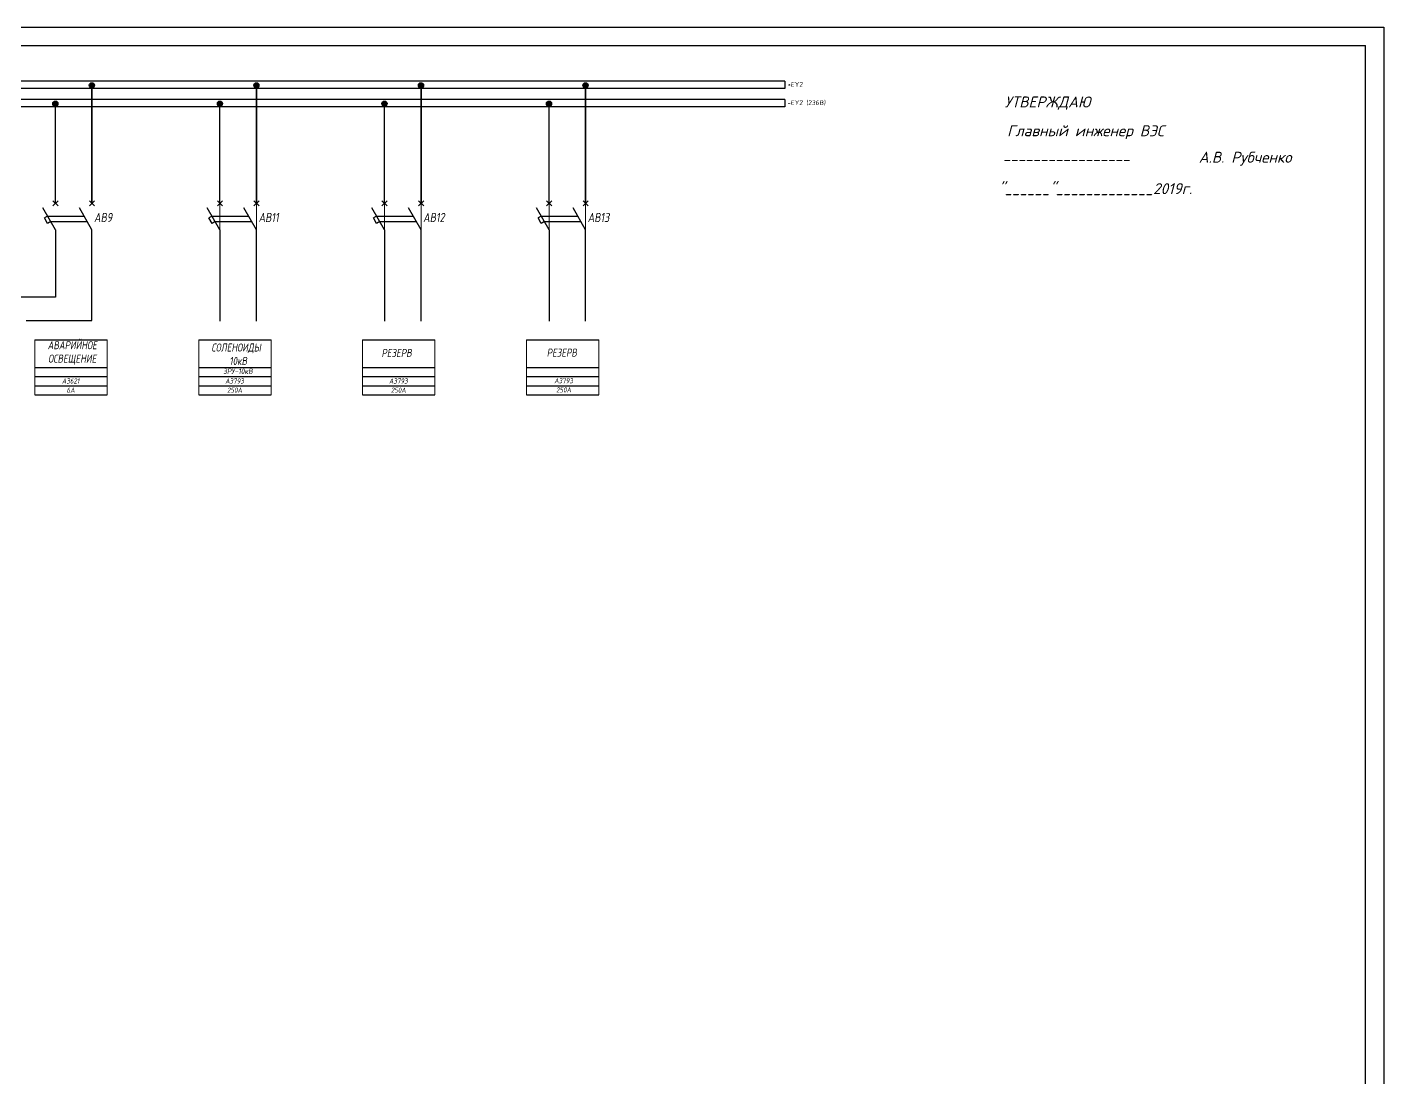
# Model space of a CAD drawing. Header units: millimetres. Extents: x 9 to 2240, y -207 to 4598.
# Drawn here: x 1869.1 to 2240.1, y 4311.1 to 4598.3 of the extents above; entities that cross this region are included whole.
import ezdxf

# ---------------------------------------------------------------- set-up
doc = ezdxf.new("R2010")
doc.units = ezdxf.units.MM
doc.layers.add('Разрывы', color=10, linetype='Continuous')
doc.styles.add('GOST', font='', dxfattribs={"oblique": 10, "height": 2.5})
doc.styles.get("Standard").update_dxf_attribs({"font": '', "oblique": 10, "height": 2.5})
doc.styles.add('Гост', font='', dxfattribs={"oblique": 10, "height": 1.4})
doc.styles.add('Чертёжный', font='isocpeui.ttf', dxfattribs={"height": 3})
doc.styles.add('Шины', font='', dxfattribs={"oblique": 5, "height": 1.2})
doc.styles.get('GOST').set_extended_font_data('GOST type A')
doc.styles.get('Standard').set_extended_font_data('GOST type A')
doc.styles.get('Гост').set_extended_font_data('GOST type A')
doc.styles.get('Шины').set_extended_font_data('GOST type B')

msp = doc.modelspace()

# ---------------------------------------------------------------- hatches: boundary and pattern name
for points in [[(1887.53, 4582.43, 1), (1886.13, 4582.43, 1)], [(1932.53, 4582.43, 1), (1931.13, 4582.43, 1)], [(1977.53, 4582.43, 1), (1976.13, 4582.43, 1)], [(2022.53, 4582.43, 1), (2021.13, 4582.43, 1)], [(1877.54, 4577.42, 1), (1876.14, 4577.42, 1)], [(1877.54, 4577.42, 1), (1876.14, 4577.42, 1)], [(1922.54, 4577.42, 1), (1921.14, 4577.42, 1)], [(1922.54, 4577.42, 1), (1921.14, 4577.42, 1)], [(1967.54, 4577.42, 1), (1966.14, 4577.42, 1)], [(1967.54, 4577.42, 1), (1966.14, 4577.42, 1)], [(2012.54, 4577.42, 1), (2011.14, 4577.42, 1)], [(2012.54, 4577.42, 1), (2011.14, 4577.42, 1)]]:
    msp.add_hatch(color=256).paths.add_polyline_path(points)

# ---------------------------------------------------------------- linework, layer by layer
for p, q in [((1147.52, 4598.32), (2240.14, 4598.32)), ((2240.14, 4598.32), (2240.14, 4023.95)), ((1777.52, 4593.32), (1987.52, 4593.32)), ((1797.32, 4593.32), (2007.32, 4593.32)), ((1987.52, 4593.32), (2235.14, 4593.32)), ((2235.14, 4029.31), (2235.14, 4593.32)), ((2076.29, 4583.53), (1644.09, 4583.53)), ((1886.86, 4582.4), (1886.86, 4550.16)), ((1886.86, 4550.16), (1886.86, 4582.4)), ((1931.86, 4582.4), (1931.86, 4550.16)), ((1931.86, 4550.16), (1931.86, 4582.4)), ((1976.86, 4582.4), (1976.86, 4550.16)), ((1976.86, 4550.16), (1976.86, 4582.4)), ((2021.86, 4582.4), (2021.86, 4550.16)), ((2021.86, 4550.16), (2021.86, 4582.4)), ((2076.29, 4583.53), (2076.29, 4581.53)), ((2076.29, 4581.53), (1644.09, 4581.53)), ((2076.29, 4578.53), (1644.09, 4578.53)), ((2076.29, 4578.53), (2076.29, 4576.53)), ((2076.29, 4576.53), (1644.09, 4576.53)), ((1876.86, 4550.16), (1876.86, 4577.6)), ((1876.86, 4550.16), (1876.86, 4577.6)), ((1921.86, 4550.16), (1921.86, 4577.6)), ((1921.86, 4550.16), (1921.86, 4577.6)), ((1966.86, 4550.16), (1966.86, 4577.6)), ((1966.86, 4550.16), (1966.86, 4577.6)), ((2011.86, 4550.16), (2011.86, 4577.6)), ((2011.86, 4550.16), (2011.86, 4577.6)), ((1876.86, 4542.93), (1873.4, 4548.93)), ((1876.15, 4549.45), (1877.57, 4550.87)), ((1877.57, 4549.45), (1876.15, 4550.87)), ((1886.86, 4542.93), (1883.4, 4548.93)), ((1886.15, 4549.45), (1887.57, 4550.87)), ((1887.57, 4549.45), (1886.15, 4550.87)), ((1921.86, 4542.93), (1918.4, 4548.93)), ((1921.15, 4549.45), (1922.57, 4550.87)), ((1922.57, 4549.45), (1921.15, 4550.87)), ((1931.86, 4542.93), (1928.4, 4548.93)), ((1931.15, 4549.45), (1932.57, 4550.87)), ((1932.57, 4549.45), (1931.15, 4550.87)), ((1966.86, 4542.93), (1963.4, 4548.93)), ((1966.15, 4549.45), (1967.57, 4550.87)), ((1967.57, 4549.45), (1966.15, 4550.87)), ((1976.86, 4542.93), (1973.4, 4548.93)), ((1976.15, 4549.45), (1977.57, 4550.87)), ((1977.57, 4549.45), (1976.15, 4550.87)), ((2011.86, 4542.93), (2008.4, 4548.93)), ((2011.15, 4549.45), (2012.57, 4550.87)), ((2012.57, 4549.45), (2011.15, 4550.87)), ((2021.86, 4542.93), (2018.4, 4548.93)), ((2021.15, 4549.45), (2022.57, 4550.87)), ((2022.57, 4549.45), (2021.15, 4550.87)), ((1874.7, 4546.68), (1873.83, 4546.18)), ((1874.7, 4544.68), (1873.83, 4546.18)), ((1874.7, 4546.68), (1884.7, 4546.68)), ((1875.56, 4545.18), (1874.7, 4544.68)), ((1875.56, 4545.18), (1885.56, 4545.18)), ((1884.26, 4547.43), (1884.26, 4547.43)), ((1919.7, 4546.68), (1918.83, 4546.18)), ((1919.7, 4544.68), (1918.83, 4546.18)), ((1919.7, 4546.68), (1929.7, 4546.68)), ((1920.56, 4545.18), (1919.7, 4544.68)), ((1920.56, 4545.18), (1930.56, 4545.18)), ((1929.26, 4547.43), (1929.26, 4547.43)), ((1964.7, 4546.68), (1963.83, 4546.18)), ((1964.7, 4544.68), (1963.83, 4546.18)), ((1964.7, 4546.68), (1974.7, 4546.68)), ((1965.56, 4545.18), (1964.7, 4544.68)), ((1965.56, 4545.18), (1975.56, 4545.18)), ((1974.26, 4547.43), (1974.26, 4547.43)), ((2009.7, 4546.68), (2008.83, 4546.18)), ((2009.7, 4544.68), (2008.83, 4546.18)), ((2009.7, 4546.68), (2019.7, 4546.68)), ((2010.56, 4545.18), (2009.7, 4544.68)), ((2010.56, 4545.18), (2020.56, 4545.18)), ((2019.26, 4547.43), (2019.26, 4547.43)), ((1876.86, 4542.92), (1876.86, 4524.49)), ((1886.85, 4518.14), (1886.85, 4542.93)), ((1921.86, 4542.93), (1921.86, 4517.93)), ((1931.86, 4517.93), (1931.86, 4542.93)), ((1966.86, 4542.93), (1966.86, 4517.93)), ((1976.86, 4517.93), (1976.86, 4542.93)), ((2011.86, 4542.93), (2011.86, 4517.93)), ((2021.86, 4517.93), (2021.86, 4542.93)), ((1876.86, 4524.49), (1859.69, 4524.49)), ((1868.86, 4518.14), (1886.85, 4518.14)), ((1871.23, 4512.82), (1891.04, 4512.82)), ((1916.04, 4512.82), (1935.85, 4512.82)), ((1960.85, 4512.82), (1980.65, 4512.82)), ((2005.65, 4512.82), (2025.46, 4512.82)), ((1871.23, 4505.32), (1891.04, 4505.32)), ((1916.04, 4505.32), (1935.85, 4505.32)), ((1960.85, 4505.32), (1980.65, 4505.32)), ((2005.65, 4505.32), (2025.46, 4505.32)), ((1871.23, 4502.82), (1891.04, 4502.82)), ((1916.04, 4502.82), (1935.85, 4502.82)), ((1960.85, 4502.82), (1980.65, 4502.82)), ((2005.65, 4502.82), (2025.46, 4502.82)), ((1871.23, 4500.32), (1891.04, 4500.32)), ((1871.23, 4497.82), (1891.04, 4497.82)), ((1871.23, 4497.82), (1891.04, 4497.82)), ((1916.04, 4500.32), (1935.85, 4500.32)), ((1916.04, 4497.82), (1935.85, 4497.82)), ((1916.04, 4497.82), (1935.85, 4497.82)), ((1960.85, 4500.32), (1980.65, 4500.32)), ((1960.85, 4497.82), (1980.65, 4497.82)), ((1960.85, 4497.82), (1980.65, 4497.82)), ((2005.65, 4500.32), (2025.46, 4500.32)), ((2005.65, 4497.82), (2025.46, 4497.82)), ((2005.65, 4497.82), (2025.46, 4497.82))]:
    msp.add_line(p, q)
at = {"lineweight": 9}
for p, q in [((1871.23, 4512.82), (1871.23, 4497.82)), ((1891.04, 4512.82), (1891.04, 4497.82)), ((1891.04, 4512.82), (1891.04, 4497.82)), ((1916.04, 4512.82), (1916.04, 4497.82)), ((1935.85, 4512.82), (1935.85, 4497.82)), ((1935.85, 4512.82), (1935.85, 4497.82)), ((1960.85, 4512.82), (1960.85, 4497.82)), ((1980.65, 4512.82), (1980.65, 4497.82)), ((1980.65, 4512.82), (1980.65, 4497.82)), ((2005.65, 4512.82), (2005.65, 4497.82)), ((2025.46, 4512.82), (2025.46, 4497.82)), ((2025.46, 4512.82), (2025.46, 4497.82))]:
    msp.add_line(p, q, dxfattribs=at)
for centre in [(1886.83, 4582.43), (1931.83, 4582.43), (1976.83, 4582.43), (2021.83, 4582.43), (1876.84, 4577.42), (1876.84, 4577.42), (1921.84, 4577.42), (1921.84, 4577.42), (1966.84, 4577.42), (1966.84, 4577.42), (2011.84, 4577.42), (2011.84, 4577.42)]:
    msp.add_circle(centre, 0.7)
at = {"layer": 'Разрывы', "lineweight": 13}
for p, q in [((1921.86, 4550.16), (1921.86, 4542.93)), ((1931.86, 4550.16), (1931.86, 4542.93)), ((1966.86, 4550.16), (1966.86, 4542.93)), ((1976.86, 4550.16), (1976.86, 4542.93)), ((2011.86, 4550.16), (2011.86, 4542.93)), ((2021.86, 4550.16), (2021.86, 4542.93))]:
    msp.add_line(p, q, dxfattribs=at)

# ---------------------------------------------------------------- texts
at = {"style": 'Чертёжный'}
for s, p in [('УТВЕРЖДАЮ', (2136.47, 4576.37)), ('Главный инженер ВЭС', (2137.12, 4568.5)), ('А.В. Рубченко', (2189.51, 4561.26)), ('"______"_____________2019г. ', (2134.8, 4552.67))]:
    msp.add_text(s, height=3, dxfattribs=at).set_placement(p)
at = {"lineweight": 30, "style": 'Чертёжный'}
msp.add_text('_________________', height=3, dxfattribs=at).set_placement((2136.19, 4562.01))
at = {"style": 'GOST', "oblique": 10}
for s, p in [('АВ9', (1887.41, 4545.05)), ('АВ11', (1932.41, 4545.05)), ('АВ12', (1977.41, 4545.05)), ('АВ13', (2022.41, 4545.05))]:
    msp.add_text(s, height=2.5, dxfattribs=at).set_placement(p)
at = {"lineweight": 9, "char_height": 1.2, "attachment_point": 1, "style": 'Шины'}
for s, width, insert in [(' +{\\H1.0833x;EY2}', 7.2274, (2076.18, 4583.33)), (' -{\\H1.0833x;EY2 (236В)}', 11.8735, (2076.16, 4578.33))]:
    msp.add_mtext_dynamic_manual_height_columns(s, width=width, gutter_width=6, heights=[0], dxfattribs=dict(at, insert=insert))
at = {"lineweight": 9, "char_height": 2.2, "attachment_point": 5, "style": 'Гост'}
for s, insert, width in [('{\\fGOST type A|b0|i0|c204|p34;АВАРИЙНОЕ\\PОСВЕЩЕНИЕ}', (1881.47, 4509.25), 20), ('{\\fGOST type A|b0|i0|c204|p34;СОЛЕНОИДЫ\\P \\fGOST type A|b0|i0|c0|p34;10\\fGOST type A|b0|i0|c204|p34;кВ}', (1926.29, 4508.92), 19.8083), ('\\pl-0.99;РЕЗЕРВ', (1970.65, 4509.27), 20), ('\\pl-0.99;РЕЗЕРВ', (2015.83, 4509.35), 20)]:
    msp.add_mtext(s, dxfattribs=dict(at, insert=insert, width=width))
at = {"insert": (1916.71, 4505.01), "char_height": 2.5, "width": 19.8083, "attachment_point": 1, "style": 'GOST'}
msp.add_mtext('\\pi6.02475;{\\H0.6x;ЗРУ-10кВ}', dxfattribs=at)
at = {"lineweight": 9, "char_height": 1.4, "width": 20, "attachment_point": 5}
for s, insert in [('{\\fGOST 2.304 type A|b0|i0|c204|p34;А3621}', (1881.04, 4501.6)), ('{\\fGOST 2.304 type A|b0|i0|c204|p34;А3793}', (1925.85, 4501.6)), ('{\\fGOST 2.304 type A|b0|i0|c204|p34;А3793}', (1970.65, 4501.6)), ('{\\fGOST 2.304 type A|b0|i0|c204|p34;А3793}', (2015.83, 4501.67)), ('{\\fGOST 2.304 type A|b0|i0|c204|p34;6А}', (1881.04, 4499.1)), ('{\\fGOST 2.304 type A|b0|i0|c204|p34;250А}', (1925.85, 4499.1)), ('{\\fGOST 2.304 type A|b0|i0|c204|p34;250А}', (1970.65, 4499.1)), ('{\\fGOST 2.304 type A|b0|i0|c204|p34;250А}', (2015.83, 4499.17))]:
    msp.add_mtext(s, dxfattribs=dict(at, insert=insert))

doc.saveas('drawing.dxf')
